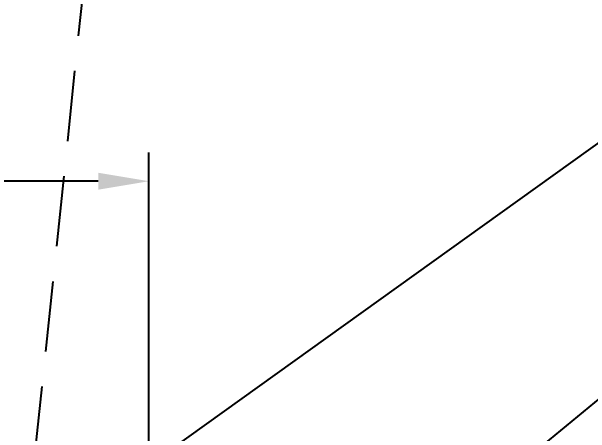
# Model space of a CAD drawing. Header units: millimetres. Extents: x 16200 to 32328, y 19251 to 29476.
# Drawn here: x 16295.3 to 16347.4, y 19611.6 to 19649.6 of the extents above; entities that cross this region are included whole.
import ezdxf

# ---------------------------------------------------------------- set-up
doc = ezdxf.new("R2010")
doc.units = ezdxf.units.MM
doc.header["$LTSCALE"] = 5
doc.linetypes.add('HIDDEN', pattern=[9.525, 6.35, -3.175])
doc.layers.add('UNIT', color=6, linetype='Continuous')
doc.layers.add('WS-NO-CONTROL', color=3, linetype='Continuous')
doc.styles.add('SUBMITTAL', font='romans.shx', dxfattribs={"width": 0.75})
doc.dimstyles.new('SUBMITTAL', dxfattribs={"dimtxt": 0.09375, "dimasz": 0.09375, "dimexe": 0.03125, "dimexo": 0.0625, "dimgap": 0.0625, "dimtad": 0, "dimdec": 4, "dimzin": 4, "dimdsep": 46, "dimlunit": 4, "dimtxsty": 'SUBMITTAL', "dimcen": 0.09375, "dimclre": 6, "dimadec": 0, "dimazin": 0, "dimtfac": 1, "dimtdec": 0, "dimtofl": 0, "dimtmove": 0, "dimatfit": 3, "dimfxl": 0, "dimfrac": 2, "dimtolj": 1, "dimtzin": 4, "dimarcsym": 0})

# ---------------------------------------------------------------- blocks, each defined once
blk = doc.blocks.new('*D98')
at = {"layer": 'WS-NO-CONTROL', "color": 6, "lineweight": -2}
for p, q in [((16249.536, 19595.795), (16249.536, 19636.925)), ((16307.686, 19595.527), (16307.686, 19636.925))]:
    blk.add_line(p, q, dxfattribs=at)
at = {"layer": 'WS-NO-CONTROL', "color": 3, "lineweight": -2}
for p, q in [((16249.536, 19634.325), (16244.986, 19634.325)), ((16303.136, 19634.325), (16254.086, 19634.325))]:
    blk.add_line(p, q, dxfattribs=at)
at = {"layer": 'WS-NO-CONTROL', "color": 3}
for points in [[(16254.086, 19635.083), (16254.086, 19633.567), (16249.536, 19634.325)], [(16303.136, 19635.083), (16303.136, 19633.567), (16307.686, 19634.325)]]:
    blk.add_solid(points, dxfattribs=at)
at = {"layer": 'WS-NO-CONTROL', "color": 3, "insert": (16227.679, 19634.325), "char_height": 4.55, "attachment_point": 5, "style": 'SUBMITTAL'}
blk.add_mtext('\\A1;4\'-10 1/8"', dxfattribs=at)

msp = doc.modelspace()

# ---------------------------------------------------------------- linework, layer by layer
at = {"layer": 'WS-NO-CONTROL', "linetype": 'HIDDEN', "ltscale": 0.2}
msp.add_line((16296.4291, 19600.0476), (16304.8393, 19680.7448), dxfattribs=at)

# ---------------------------------------------------------------- dimensions: what is measured, and where the dimension line sits
at = {"layer": 'WS-NO-CONTROL', "color": 3}
dim = msp.add_linear_dim(base=(16249.5356, 19634.325), p1=(16307.6863, 19592.927), p2=(16249.5356, 19593.1954), dimstyle='SUBMITTAL', override={"dimscale": 65, "dimtxt": 0.07, "dimasz": 0.07, "dimexe": 0.04, "dimexo": 0.04, "dimgap": 0.03125, "dimdec": 3, "dimzin": 3, "dimclrd": 3, "dimclrt": 3, "dimtdec": 3, "dimtix": 1}, dxfattribs=at)
dim.commit()
dim.dimension.update_dxf_attribs({"geometry": '*D98', "text_midpoint": (16227.6794, 19634.325), "dimtype": 160})

# ---------------------------------------------------------------- leaders
at = {"layer": 'UNIT', "annotation_type": 0, "has_hookline": 1, "hookline_direction": 0, "text_width": 46.9625}
msp.add_leader([(16329.275, 19599.1061), (16354.5681, 19619.9946), (16358.6407, 19619.9946)], dimstyle='SUBMITTAL', override={"dimscale": 58.18, "dimasz": 0.07, "dimgap": 0.03, "dimcen": 4.055284, "dimarcsym": 1}, dxfattribs=at)
at = {"layer": 'WS-NO-CONTROL', "annotation_type": 0, "has_hookline": 1, "hookline_direction": 0, "text_width": 52.65}
msp.add_leader([(16285.6101, 19592.927), (16354.5681, 19642.3937), (16358.6407, 19642.3937)], dimstyle='SUBMITTAL', override={"dimscale": 58.18, "dimasz": 0.07, "dimgap": 0.03, "dimcen": 4.055284, "dimarcsym": 1}, dxfattribs=at)

doc.saveas('drawing.dxf')
